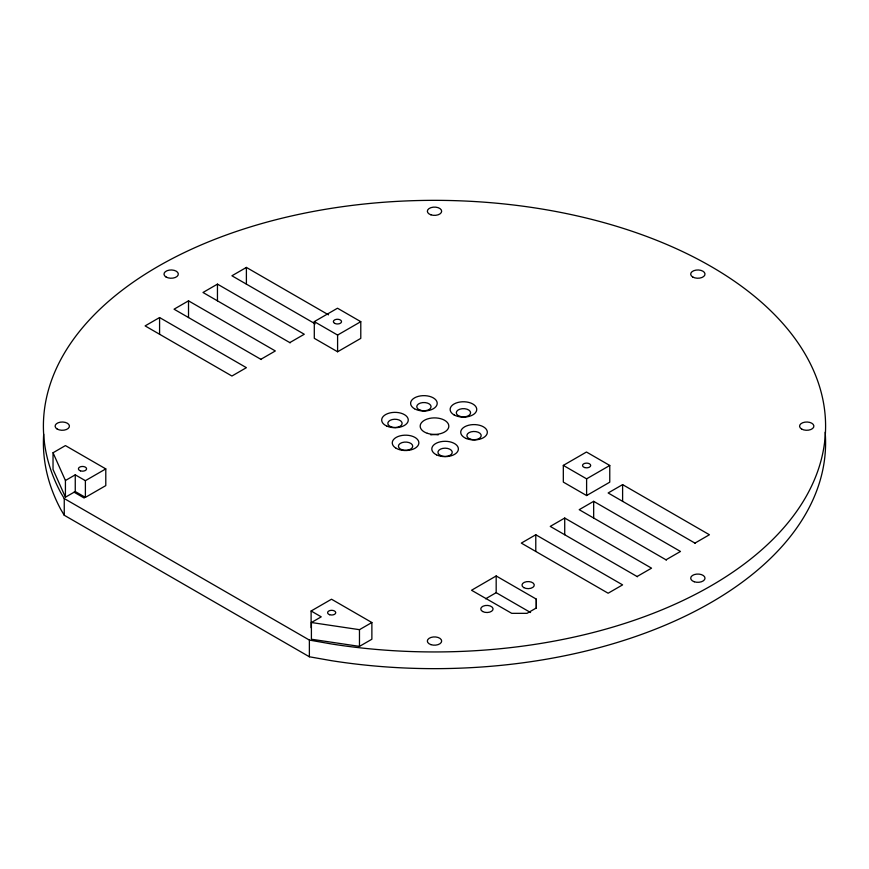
<?xml version="1.0" encoding="UTF-8"?>
<svg xmlns="http://www.w3.org/2000/svg" width="869" height="869" viewBox="0 0 869 869"><rect width="100%" height="100%" fill="white"/><g stroke="black" fill="none" stroke-linecap="round" stroke-linejoin="round"><path stroke-width="1.3" d="M496.177 575.962L471.541 590.257L511.732 613.34L527.048 613.329L536.325 607.963L536.303 599.121L496.177 575.962L496.177 592.669L485.619 598.795M159.581 317.543L145.112 325.897L231.925 376.027L246.394 367.674L159.581 317.543L159.581 334.25M260.863 359.31L275.332 350.957L188.519 300.837L174.05 309.19L261.254 359.538M289.801 342.603L304.28 334.25L217.456 284.13L202.988 292.484L290.192 342.831M328.525 314.839L246.394 267.424L231.925 275.777L315.23 323.865M53.031 452.76L65.425 445.591L105.79 468.902L105.79 485.608L85.39 497.383L75.255 491.539L65.425 497.198L53.031 469.445L53.031 452.76L65.425 480.514L65.425 497.198M314.296 321.617L337.498 308.223L360.787 321.671L360.787 338.378L337.596 351.771L314.296 338.323L314.296 321.617L337.596 335.065L360.787 321.671M65.425 480.514L75.255 474.832L85.39 480.676L105.79 468.902M311.113 610.994L331.513 599.219L371.878 622.519L371.878 639.226L359.473 646.384L311.406 639.236L311.406 622.519L321.237 616.849L311.113 610.994L311.113 627.7M563.318 465.393L586.466 452.021L609.766 465.469L609.766 482.176L586.608 495.547L563.318 482.099L563.318 465.393L586.608 478.841L609.766 465.469M311.406 622.519L359.473 629.677L371.878 622.519M535.782 534.75L521.313 543.103L608.137 593.223L622.606 584.87L535.782 534.75L535.782 551.457M637.075 576.516L651.544 568.163L564.72 518.043L550.251 526.397L637.466 576.744M666.012 559.81L680.481 551.457L593.668 501.326L579.199 509.679L666.404 560.038M694.95 543.103L709.419 534.75L622.606 484.62L608.137 492.973L695.341 543.331M309.375 640.073L331.295 643.94A391.093 225.799 0 0 0 824.388 443.863A391.093 225.799 0 0 0 391.582 201.706A391.093 225.799 0 0 0 60.689 492.538L64.252 498.545L309.375 640.073L309.375 656.779L331.295 660.646A391.093 225.799 0 0 0 825.159 432.219M496.177 592.669L530.568 612.526M74.104 492.202L84.228 498.056M43.689 434.152A391.093 225.799 0 0 0 60.689 509.245L64.252 515.252L309.375 656.779M622.606 484.62L622.606 501.326M593.668 501.326L593.668 518.043M586.608 478.841L586.608 495.547M564.72 518.043L564.72 534.75M536.303 599.121L536.303 608.126M359.473 629.677L359.473 646.384M337.596 335.065L337.596 351.771M246.394 267.424L246.394 284.13M217.456 284.13L217.456 300.837M188.519 300.837L188.519 317.543M85.39 480.676L85.39 497.383M75.255 474.832L75.255 491.539M64.252 498.545L64.252 515.252M430.796 434.869A14.328 8.266 0 0 1 438.204 434.869M80.448 470.857A4.095 2.368 0 0 0 86.585 468.815A4.095 2.368 0 0 0 80.448 466.762A4.095 2.368 0 0 0 80.448 470.857M329.612 614.709A4.095 2.368 0 0 0 335.749 612.667A4.095 2.368 0 0 0 329.612 610.625A4.095 2.368 0 0 0 329.612 614.709M334.706 323.377A4.095 2.368 0 0 0 341.452 322.106A4.095 2.368 0 0 0 336.173 319.368A4.095 2.368 0 0 0 334.706 323.377M584.565 467.522A4.095 2.368 0 0 0 590.703 465.469A4.095 2.368 0 0 0 584.565 463.427A4.095 2.368 0 0 0 584.565 467.522M57.202 429.069A7.158 4.139 0 0 0 69.183 427.211A7.158 4.139 0 0 0 60.417 422.149A7.158 4.139 0 0 0 57.202 429.069M430.915 644.635A7.158 4.139 0 0 0 441.658 641.05A7.158 4.139 0 0 0 430.915 637.466A7.158 4.139 0 0 0 430.915 644.635M694.266 581.763A7.158 4.139 0 0 0 705.009 578.189A7.158 4.139 0 0 0 694.266 574.605A7.158 4.139 0 0 0 694.266 581.763M801.663 429.069A7.158 4.139 0 0 0 813.645 427.211A7.158 4.139 0 0 0 804.879 422.149A7.158 4.139 0 0 0 801.663 429.069M692.778 277.026A7.158 4.139 0 0 0 704.759 275.18A7.158 4.139 0 0 0 695.993 270.107A7.158 4.139 0 0 0 692.778 277.026M430.915 214.817A7.158 4.139 0 0 0 441.658 211.243A7.158 4.139 0 0 0 430.915 207.658A7.158 4.139 0 0 0 430.915 214.817M166.088 277.026A7.158 4.139 0 0 0 178.069 275.18A7.158 4.139 0 0 0 169.303 270.107A7.158 4.139 0 0 0 166.088 277.026M427.342 433.305A14.328 8.266 0 0 0 448.828 426.147A14.328 8.266 0 0 0 427.342 418.988A14.328 8.266 0 0 0 427.342 433.305M390.692 426.69A7.158 4.139 0 0 0 402.086 423.855A7.158 4.139 0 0 0 392.136 419.575A7.158 4.139 0 0 0 390.692 426.69M420.324 410.244A7.158 4.139 0 0 0 431.067 406.659A7.158 4.139 0 0 0 420.324 403.086A7.158 4.139 0 0 0 420.324 410.244M459.853 416.36A7.158 4.139 0 0 0 470.596 412.775A7.158 4.139 0 0 0 459.853 409.201A7.158 4.139 0 0 0 459.853 416.36M440.464 455.465A7.158 4.139 0 0 0 452.141 453.042A7.158 4.139 0 0 0 442.669 448.415A7.158 4.139 0 0 0 440.464 455.465M469.901 438.986A7.169 4.139 0 0 0 481.176 435.977A7.169 4.139 0 0 0 471.031 431.85A7.169 4.139 0 0 0 469.901 438.986M401.978 449.773A7.158 4.139 0 0 0 412.721 446.199A7.158 4.139 0 0 0 401.978 442.614A7.158 4.139 0 0 0 401.978 449.773M396.155 448.285A13.296 7.68 0 0 0 418.413 444.841A13.296 7.68 0 0 0 402.119 435.434A13.296 7.68 0 0 0 396.155 448.285M387.031 426.19A13.296 7.68 0 0 0 408.18 420.922A13.296 7.68 0 0 0 389.703 412.981A13.296 7.68 0 0 0 387.031 426.19M414.502 408.756A13.296 7.68 0 0 0 436.759 405.312A13.296 7.68 0 0 0 420.466 395.906A13.296 7.68 0 0 0 414.502 408.756M454.031 414.871A13.296 7.68 0 0 0 476.288 411.428A13.296 7.68 0 0 0 459.994 402.021A13.296 7.68 0 0 0 454.031 414.871M466.36 438.541A13.307 7.68 0 0 0 487.281 432.958A13.307 7.68 0 0 0 468.456 425.289A13.307 7.68 0 0 0 466.36 438.541M436.51 454.835A13.296 7.68 0 0 0 458.18 450.327A13.296 7.68 0 0 0 440.594 441.745A13.296 7.68 0 0 0 436.51 454.835M482.556 611.483A6.17 3.563 0 0 0 492.864 609.886A6.17 3.563 0 0 0 485.304 605.53A6.17 3.563 0 0 0 482.556 611.483M523.801 587.618A6.137 3.541 0 0 0 534.066 586.021A6.137 3.541 0 0 0 526.538 581.687A6.137 3.541 0 0 0 523.801 587.618"/></g></svg>
